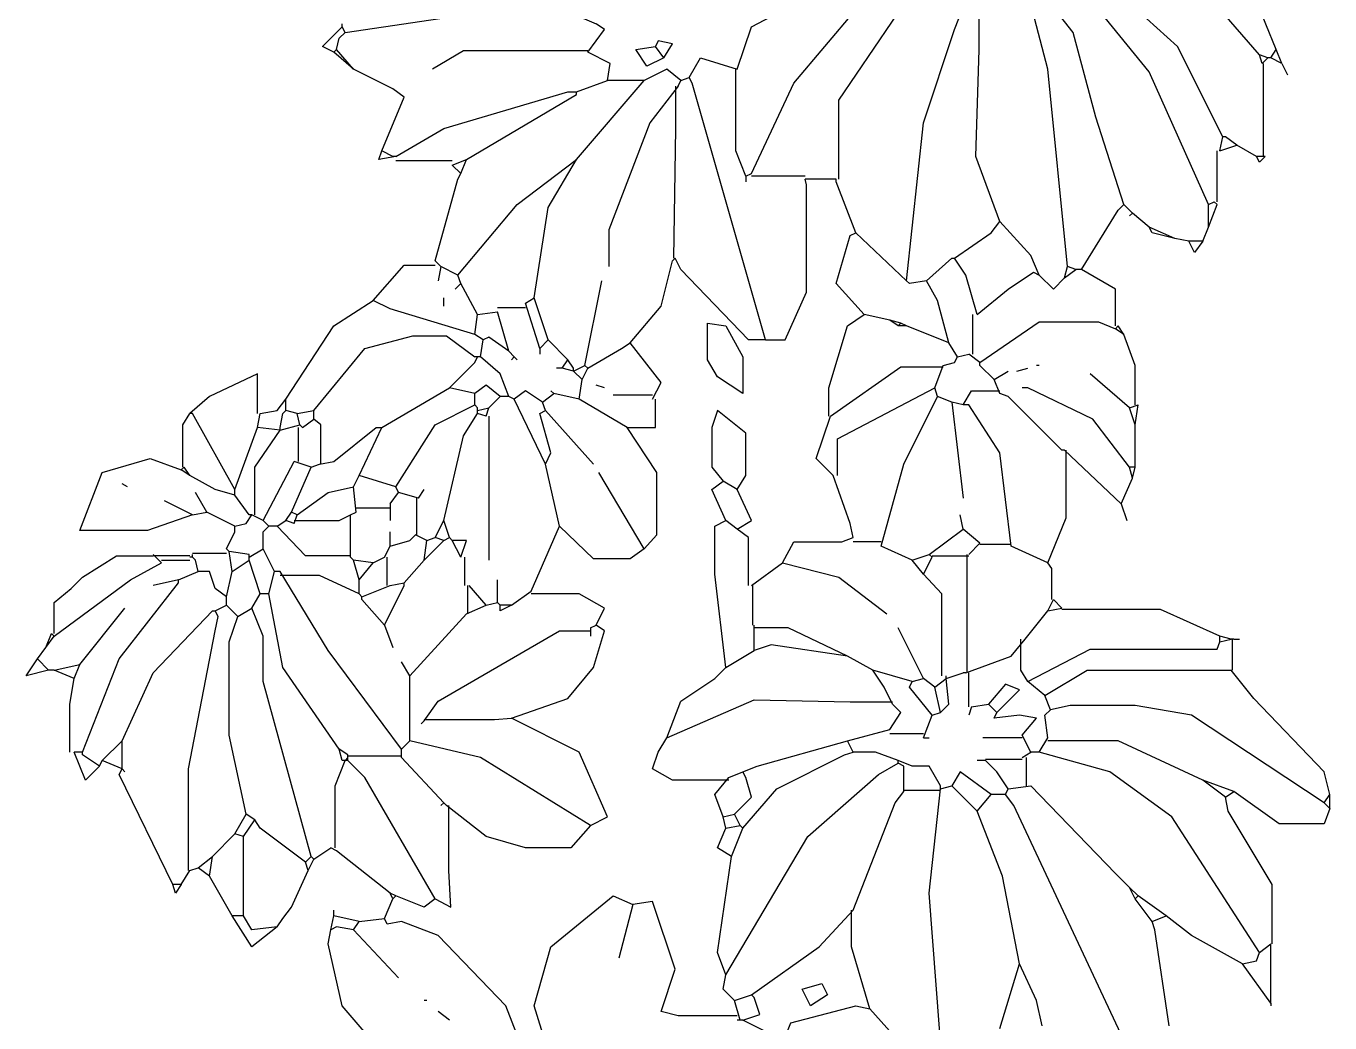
# Model space of a CAD drawing. Header units: millimetres. Extents: x 284148 to 331264, y 78716 to 101523.
# Drawn here: x 293126 to 293973, y 80314 to 80961 of the extents above; entities that cross this region are included whole.
import ezdxf

# ---------------------------------------------------------------- set-up
doc = ezdxf.new("R2010")
doc.units = ezdxf.units.MM

# ---------------------------------------------------------------- blocks, each defined once
blk = doc.blocks.new('A$C1A515F75')
at = {"linetype": 'Continuous'}
for points in [[(902, 924.02), (856.17, 977.19), (801.17, 1004.69)], [(913.01, 927.69), (892.84, 977.19), (869.01, 1006.52)], [(571.99, 942.35), (676.49, 997.35), (678.34, 997.35)], [(571.99, 847.02), (599.48, 905.69), (639.82, 953.35), (685.67, 984.52)], [(878.17, 870.85), (848.85, 929.52), (808.49, 966.19), (792.01, 975.35)], [(628.83, 843.35), (628.83, 894.68), (674.68, 962.52), (694.84, 973.52)], [(869.01, 826.85), (830.49, 913.02), (782.83, 971.69)], [(672.82, 777.35), (683.83, 880.02), (704, 940.52), (713.16, 964.35)], [(733.32, 815.85), (717.75, 858.02), (720.04, 927.69), (720.04, 958.85)], [(813.99, 826.85), (795.68, 883.69), (781, 938.68), (760.84, 964.35)], [(308.01, 938.68), (388.67, 950.61), (456.51, 950.61), (471.16, 944.19)], [(777.32, 786.52), (764.5, 914.85), (753.49, 957.02)], [(300.66, 925.85), (293.33, 929.52), (306.17, 942.35)], [(306.17, 942.35), (306.17, 944.19)], [(308.01, 938.68), (306.17, 942.35)], [(465.67, 925.85), (476.68, 940.52), (471.16, 944.19)], [(562.81, 914.85), (571.99, 942.35)], [(302.51, 927.69), (304.32, 935.02), (308.01, 938.68)], [(515.16, 922.19), (520.68, 931.35), (511.5, 933.19), (509.66, 929.52)], [(300.66, 925.85), (302.51, 927.69)], [(313.5, 914.85), (300.66, 925.85)], [(313.5, 914.85), (302.51, 927.69)], [(465.67, 926.77), (384.98, 926.77), (364.82, 914.85)], [(478.49, 907.52), (480.34, 918.52), (465.67, 925.85)], [(515.16, 922.19), (504.17, 916.69), (496.85, 927.69), (509.66, 929.52)], [(515.16, 922.19), (509.66, 929.52)], [(903.83, 918.52), (902, 924.02)], [(907.49, 922.19), (902, 924.02)], [(909.35, 922.19), (913.01, 927.69)], [(916.67, 918.52), (913.01, 927.69)], [(331.83, 861.69), (346.5, 896.52), (339.18, 902.02), (313.5, 914.85)], [(526.17, 907.52), (517.01, 914.85), (502.32, 907.52)], [(531.66, 909.35), (538.99, 922.19), (562.81, 914.85)], [(568.33, 845.19), (561.91, 861.69), (561.91, 914.85)], [(903.83, 918.52), (907.49, 922.19)], [(904.76, 858.02), (904.76, 918.52)], [(909.35, 922.19), (907.49, 922.19)], [(916.67, 918.52), (909.35, 922.19)], [(916.67, 918.52), (920.33, 911.19)], [(458.32, 856.19), (502.32, 907.52)], [(458.32, 900.19), (478.49, 907.52)], [(502.32, 907.52), (478.49, 907.52)], [(524.34, 903.85), (526.17, 907.52)], [(526.17, 907.52), (531.66, 909.35)], [(581.17, 738.86), (533.49, 905.69), (531.66, 909.35)], [(340.99, 858.02), (372.16, 876.36), (452.83, 900.19), (458.32, 900.19)], [(386.84, 856.19), (458.32, 898.35), (458.32, 900.19)], [(524.34, 903.85), (506, 880.02), (479.42, 810.35), (479.42, 786.52)], [(521.58, 792.02), (522.97, 876.36), (522.97, 903.85)], [(876.34, 861.69), (878.17, 870.85)], [(876.34, 861.69), (887.33, 865.35)], [(887.33, 865.35), (880, 870.85), (878.17, 870.85)], [(900.17, 858.02), (887.33, 865.35)], [(340.99, 858.02), (330, 856.19), (331.83, 861.69)], [(339.18, 858.02), (331.83, 861.69)], [(340.99, 858.02), (339.18, 858.02)], [(377.66, 852.52), (386.84, 856.19)], [(381.32, 781.02), (419.84, 826.85), (458.32, 856.19)], [(383.17, 847.02), (386.84, 856.19)], [(430.83, 766.35), (440.01, 825.02), (458.32, 856.19)], [(874.48, 828.69), (874.48, 861.69)], [(905.66, 858.02), (900.17, 858.02)], [(905.66, 858.02), (902, 854.35), (900.17, 858.02)], [(377.66, 855.27), (340.99, 855.27)], [(366.67, 790.19), (381.32, 843.35), (383.17, 847.02)], [(383.17, 847.02), (377.66, 852.52)], [(568.33, 845.19), (571.99, 847.02)], [(568.33, 845.19), (568.33, 841.52)], [(606.83, 845.19), (571.99, 845.19)], [(581.17, 738.86), (594.01, 738.86), (607.74, 770.02), (607.74, 839.69), (606.83, 843.35)], [(627, 843.35), (606.83, 843.35)], [(639.82, 808.52), (627, 841.52), (627, 843.35)], [(786.5, 784.69), (810.32, 823.19), (813.99, 826.85)], [(819.5, 821.35), (813.99, 826.85)], [(869.01, 812.19), (874.48, 826.85), (872.68, 828.69)], [(869.01, 826.85), (872.68, 828.69)], [(869.01, 812.19), (869.01, 826.85)], [(704, 792.02), (727.83, 808.52), (733.32, 815.85)], [(759.01, 781.02), (753.49, 793.85), (733.32, 815.85)], [(819.5, 821.35), (817.65, 819.52)], [(830.49, 812.19), (819.5, 821.35)], [(645.33, 755.35), (627, 775.52), (636.15, 806.69), (639.82, 808.52)], [(672.82, 777.35), (639.82, 808.52)], [(846.99, 804.85), (830.49, 812.19)], [(846.99, 804.85), (832.34, 808.52), (830.49, 812.19)], [(856.17, 803.02), (846.99, 804.85)], [(865.33, 803.02), (869.01, 812.19)], [(865.33, 803.02), (856.17, 803.02)], [(865.33, 803.02), (859.84, 795.69), (856.17, 803.02)], [(370.33, 786.52), (366.67, 790.19)], [(493.16, 737.02), (513.33, 760.85), (520.68, 790.19), (522.48, 792.02)], [(581.17, 738.86), (570.16, 738.86), (526.17, 784.69), (522.48, 792.02)], [(685.67, 777.35), (702.17, 792.02), (704, 792.02)], [(718.67, 755.35), (711.35, 781.02), (704, 792.02)], [(326.34, 764.52), (346.5, 787.44), (366.67, 787.44)], [(370.33, 786.52), (368.5, 777.35)], [(381.32, 781.02), (370.33, 786.52)], [(383.17, 775.52), (381.32, 781.02)], [(718.67, 755.35), (738.84, 771.85), (755.34, 782.85), (759.01, 781.02)], [(775.51, 779.19), (768.16, 771.85), (759.01, 781.02)], [(775.51, 779.19), (777.32, 786.52)], [(775.51, 779.19), (782.83, 784.69)], [(782.83, 784.69), (777.32, 786.52)], [(786.5, 784.69), (782.83, 784.69)], [(808.49, 748.02), (808.49, 771.85), (786.5, 784.69)], [(383.17, 775.52), (379.51, 771.85)], [(394.16, 755.35), (383.17, 775.52)], [(463.84, 722.35), (474.83, 777.35)], [(685.67, 777.35), (674.68, 775.52), (672.82, 777.35)], [(700.31, 737.02), (692.99, 764.52), (685.67, 777.35)], [(269.5, 700.35), (300.66, 748.02), (326.34, 764.52)], [(392.33, 742.52), (337.33, 759.02), (326.34, 764.52)], [(372.16, 760.85), (372.16, 766.35)], [(425.31, 762.69), (430.83, 766.35)], [(434.49, 733.35), (425.31, 762.69)], [(440.01, 738.86), (430.83, 766.35)], [(392.33, 742.52), (394.16, 755.35)], [(394.16, 755.35), (407, 757.18)], [(407, 759.94), (425.31, 759.94)], [(414.33, 731.52), (407, 757.18)], [(622.41, 689.35), (622.41, 707.69), (634.35, 748.02), (645.33, 755.35)], [(661.84, 751.69), (645.33, 755.35)], [(715.91, 729.69), (715.91, 755.35)], [(566.5, 704.02), (550, 715.02), (543.58, 726.02), (543.58, 749.85), (555.49, 748.02), (566.5, 727.85), (566.5, 704.02)], [(667.33, 748.02), (661.84, 751.69)], [(669.16, 749.85), (661.84, 751.69)], [(667.33, 748.02), (669.16, 749.85)], [(672.82, 748.02), (667.33, 748.02)], [(672.82, 748.02), (669.16, 749.85)], [(700.31, 737.02), (672.82, 748.02)], [(720.5, 724.19), (759.01, 750.77), (797.48, 750.77), (808.49, 746.19)], [(808.49, 746.19), (810.32, 748.02)], [(813.99, 742.52), (808.49, 746.19)], [(813.99, 742.52), (810.32, 748.02)], [(287.82, 693.02), (320.82, 733.35), (352, 741.6), (373.99, 741.6), (392.33, 727.85)], [(397.82, 738.86), (392.33, 742.52)], [(395.99, 727.85), (397.82, 738.86)], [(414.33, 731.52), (401.48, 740.69), (397.82, 738.86)], [(434.49, 733.35), (440.01, 738.86)], [(452.83, 726.02), (440.01, 738.86)], [(465.67, 720.52), (487.67, 733.35), (493.16, 737.02)], [(507.83, 700.35), (513.33, 711.35), (493.16, 737.02)], [(705.83, 727.85), (700.31, 737.02)], [(821.33, 696.69), (821.33, 722.35), (813.99, 742.52)], [(417.99, 727.85), (414.33, 731.52)], [(434.49, 733.35), (434.49, 729.69)], [(705.83, 727.85), (713.16, 729.69)], [(720.5, 724.19), (713.16, 729.69)], [(375.83, 707.69), (392.33, 724.19), (394.16, 727.85)], [(394.16, 727.85), (392.33, 727.85)], [(395.99, 727.85), (394.16, 727.85)], [(414.33, 702.19), (408.83, 716.85), (395.99, 727.85)], [(417.99, 727.85), (416.18, 726.02)], [(417.99, 727.85), (419.84, 726.02)], [(449.17, 720.52), (445.5, 720.52)], [(449.17, 720.52), (452.83, 726.02)], [(456.51, 718.69), (449.17, 720.52)], [(456.51, 720.52), (452.83, 726.02)], [(456.51, 718.69), (463.84, 722.35)], [(456.51, 718.69), (456.51, 720.52)], [(461.98, 713.19), (465.67, 720.52)], [(465.67, 720.52), (463.84, 722.35)], [(623.34, 689.35), (669.16, 721.44), (696.65, 721.44)], [(691.16, 707.69), (696.65, 722.35)], [(696.65, 722.35), (704, 724.19), (705.83, 727.85)], [(729.66, 713.19), (720.5, 722.35), (720.5, 724.19)], [(744.33, 718.69), (751.68, 720.52)], [(759.01, 722.35), (757.15, 722.35)], [(251.17, 691.19), (251.17, 716.85), (219.99, 702.19), (207.15, 691.19)], [(461.98, 713.19), (456.51, 718.69)], [(460.18, 700.35), (461.98, 713.19)], [(729.66, 713.19), (738.84, 718.69)], [(733.32, 704.02), (729.66, 713.19)], [(817.65, 694.86), (792.01, 716.85)], [(331.83, 682.02), (375.83, 707.69)], [(392.33, 704.02), (375.83, 707.69)], [(408.83, 702.19), (399.68, 709.52), (392.33, 704.02)], [(392.33, 696.69), (392.33, 704.02)], [(436.35, 698.52), (425.31, 705.85), (417.99, 700.35)], [(436.35, 698.52), (443.67, 704.02)], [(443.67, 704.02), (441.82, 705.85)], [(460.18, 700.35), (443.67, 704.02)], [(476.68, 707.69), (471.16, 709.52)], [(507.83, 703.1), (482.15, 703.1)], [(627.9, 650.85), (627.9, 674.69), (691.16, 707.69)], [(692.99, 702.19), (691.16, 707.69)], [(709.49, 696.69), (715.01, 705.85), (733.32, 705.85)], [(773.65, 667.35), (738.84, 702.19), (733.32, 704.02)], [(817.65, 656.35), (793.82, 687.52), (751.68, 707.69), (747.99, 707.69)], [(253, 691.19), (263.99, 693.02), (269.5, 700.35)], [(269.5, 693.02), (269.5, 700.35)], [(340.99, 643.52), (366.67, 683.85), (392.33, 696.69)], [(394.16, 694.86), (392.33, 696.69)], [(394.16, 693.02), (401.48, 694.86)], [(394.16, 693.02), (394.16, 694.86)], [(399.68, 689.35), (401.48, 694.86)], [(401.48, 694.86), (408.83, 702.19)], [(414.33, 702.19), (408.83, 702.19)], [(417.99, 700.35), (414.33, 702.19)], [(438.16, 658.19), (417.99, 700.35)], [(438.16, 693.02), (436.35, 698.52)], [(491.33, 682.02), (460.18, 700.35)], [(491.33, 682.02), (509.66, 682.02), (509.66, 700.35)], [(656.32, 605.02), (670.99, 658.19), (692.99, 702.19)], [(702.17, 698.52), (692.99, 702.19)], [(709.49, 696.69), (702.17, 698.52)], [(702.17, 698.52), (709.49, 636.19)], [(740.67, 605.02), (733.32, 665.52), (713.16, 696.69), (709.49, 696.69)], [(817.65, 694.86), (823.17, 696.69)], [(821.33, 683.85), (817.65, 694.86)], [(821.33, 683.85), (823.17, 696.69)], [(202.59, 656.35), (202.59, 683.85), (207.15, 691.19)], [(236.5, 641.69), (209.01, 691.19), (207.15, 691.19)], [(251.17, 682.02), (253, 691.19)], [(265.84, 682.02), (267.65, 691.19), (269.5, 693.02)], [(276.83, 691.19), (269.5, 693.02)], [(276.83, 691.19), (287.82, 693.02)], [(278.68, 683.85), (276.83, 691.19)], [(280.49, 682.02), (287.82, 687.52)], [(287.82, 687.52), (287.82, 693.02)], [(292.4, 658.19), (292.4, 683.85), (287.82, 687.52)], [(372.16, 621.52), (384.98, 676.52), (394.16, 691.19)], [(394.16, 691.19), (394.16, 693.02)], [(399.68, 689.35), (394.16, 691.19)], [(401.48, 689.35), (401.48, 595.85)], [(438.16, 658.19), (441.82, 665.52), (434.49, 691.19), (438.16, 693.02)], [(438.16, 693.02), (469.33, 658.19)], [(562.81, 641.69), (568.33, 650.85), (568.33, 678.35), (550, 693.02), (546.33, 682.02), (546.33, 656.35), (553.66, 647.19)], [(625.17, 650.85), (614.18, 661.85), (623.34, 689.35)], [(236.5, 641.69), (251.17, 682.02)], [(249.34, 625.19), (249.34, 656.35), (265.84, 680.19)], [(265.84, 680.19), (251.17, 682.02)], [(265.84, 680.19), (278.68, 683.85)], [(265.84, 680.19), (265.84, 682.02)], [(277.76, 660.02), (277.76, 682.02)], [(280.49, 682.02), (278.68, 683.85)], [(291.5, 658.19), (300.66, 660.02), (328.17, 682.02), (331.83, 682.02)], [(317.16, 650.85), (331.83, 682.02)], [(502.32, 603.19), (510.57, 612.35), (510.57, 652.69), (491.33, 682.02)], [(821.33, 656.35), (821.33, 683.85)], [(209.01, 625.19), (179.66, 615.1), (135.67, 615.1), (150.32, 652.69), (181.52, 661.85), (201.68, 654.52)], [(764.5, 594.02), (776.41, 623.35), (776.41, 667.35)], [(812.18, 632.52), (775.51, 667.35), (773.65, 667.35)], [(201.68, 654.52), (203.49, 656.35)], [(207.15, 650.85), (201.68, 654.52)], [(207.15, 650.85), (203.49, 656.35)], [(254.83, 621.52), (275, 660.02)], [(273.17, 627.02), (286.01, 656.35)], [(286.01, 656.35), (275, 660.02)], [(286.01, 656.35), (291.5, 658.19)], [(447.34, 617.85), (438.16, 658.19)], [(502.32, 603.19), (472.99, 652.69)], [(819.5, 649.02), (817.65, 656.35)], [(821.33, 656.35), (817.65, 656.35)], [(819.5, 649.02), (821.33, 656.35)], [(166.82, 643.52), (163.16, 645.35)], [(236.5, 638.02), (223.65, 641.69), (207.15, 650.85)], [(313.5, 643.52), (317.16, 650.85)], [(340.99, 643.52), (317.16, 650.85)], [(555.49, 621.52), (546.33, 641.69), (553.66, 647.19)], [(562.81, 641.69), (553.66, 647.19)], [(638.01, 610.52), (636.15, 619.68), (625.17, 650.85)], [(812.18, 632.52), (819.5, 649.02)], [(218.16, 627.02), (210.84, 639.85)], [(236.5, 638.02), (236.5, 641.69)], [(245.68, 625.19), (236.5, 638.02)], [(276.83, 625.19), (296.99, 639.85), (313.5, 643.52)], [(315.33, 627.02), (313.5, 643.52)], [(337.33, 632.52), (342.84, 639.85)], [(342.84, 639.85), (340.99, 643.52)], [(355.66, 636.19), (342.84, 639.85)], [(354.76, 612.35), (354.76, 636.19)], [(355.66, 636.19), (359.35, 641.69)], [(562.81, 616.02), (571.99, 621.52), (562.81, 641.69)], [(209.01, 625.19), (190.67, 634.35)], [(209.01, 625.19), (218.16, 627.02)], [(236.5, 617.85), (218.16, 627.02)], [(269.5, 621.52), (273.17, 627.02)], [(276.83, 625.19), (273.17, 627.02)], [(311.67, 625.19), (315.33, 627.02)], [(315.33, 629.77), (337.33, 629.77)], [(337.33, 632.52), (337.33, 621.52)], [(812.18, 632.52), (815.84, 621.52)], [(236.5, 617.85), (243.82, 619.68), (247.48, 625.19)], [(247.48, 625.19), (245.68, 625.19)], [(254.83, 621.52), (247.48, 625.19)], [(258.49, 617.85), (254.83, 621.52)], [(263.99, 617.85), (269.5, 621.52)], [(275, 619.68), (269.5, 621.52)], [(275, 621.52), (304.32, 621.52), (311.67, 625.19)], [(275, 619.68), (276.83, 625.19)], [(311.67, 597.69), (311.67, 625.19)], [(366.67, 610.52), (372.16, 621.52)], [(375.83, 610.52), (372.16, 621.52)], [(555.49, 526.18), (548.17, 586.69), (548.17, 617.85), (555.49, 621.52)], [(562.81, 616.02), (555.49, 621.52)], [(709.49, 616.02), (707.66, 625.19)], [(231, 603.19), (236.5, 614.19), (236.5, 617.85)], [(254.83, 603.19), (254.83, 614.19), (258.49, 617.85)], [(263.99, 617.85), (258.49, 617.85)], [(311.67, 598.6), (282.35, 598.6), (263.99, 617.85)], [(337.33, 605.02), (337.33, 614.19)], [(337.33, 605.02), (350.17, 608.69), (353.83, 612.35)], [(361.15, 608.69), (353.83, 612.35)], [(361.15, 608.69), (366.67, 610.52)], [(372.16, 608.69), (366.67, 610.52)], [(372.16, 608.69), (375.83, 610.52)], [(377.66, 608.69), (375.83, 610.52)], [(429, 575.69), (447.34, 617.85)], [(502.32, 603.19), (493.16, 596.77), (469.33, 596.77), (447.34, 617.85)], [(570.16, 579.35), (570.16, 610.52), (562.81, 616.02)], [(592.16, 594.02), (599.48, 607.77), (630.66, 607.77), (638.01, 610.52)], [(687.5, 599.52), (709.49, 616.02)], [(720.5, 606.86), (709.49, 616.02)], [(232.83, 601.36), (231, 603.19)], [(245.68, 597.69), (254.83, 603.19)], [(262.18, 588.52), (254.83, 603.19)], [(333.66, 597.69), (337.33, 605.02)], [(359.35, 595.85), (372.16, 608.69)], [(359.35, 595.85), (361.15, 608.69)], [(383.17, 597.69), (386.84, 608.69), (377.66, 608.69)], [(383.17, 597.69), (377.66, 608.69)], [(656.32, 607.77), (638.01, 607.77)], [(676.49, 595.85), (656.32, 605.02)], [(713.16, 599.52), (720.5, 606.86)], [(740.67, 605.94), (720.5, 605.94)], [(764.5, 594.02), (740.67, 605.02)], [(119.16, 546.35), (168.67, 583.02), (188.84, 594.02)], [(137.5, 584.85), (159.49, 598.6), (183.32, 598.6)], [(188.84, 594.02), (183.32, 599.52)], [(207.15, 598.6), (183.32, 598.6)], [(188.84, 595.85), (207.15, 595.85)], [(209.01, 597.69), (207.15, 597.69)], [(209.01, 600.44), (231, 600.44)], [(209.01, 597.69), (209.01, 599.52)], [(212.67, 588.52), (210.84, 595.85), (209.01, 597.69)], [(234.67, 588.52), (232.83, 601.36)], [(245.68, 599.52), (232.83, 601.36)], [(234.67, 588.52), (245.68, 595.85)], [(245.68, 597.69), (245.68, 599.52)], [(245.68, 595.85), (245.68, 597.69)], [(253, 573.85), (245.68, 595.85)], [(313.5, 595.85), (311.67, 597.69)], [(317.16, 583.02), (313.5, 595.85)], [(326.34, 594.02), (313.5, 595.85)], [(317.16, 583.02), (326.34, 594.02)], [(326.34, 594.02), (333.66, 597.69)], [(335.5, 579.35), (335.5, 597.69)], [(346.5, 581.19), (359.35, 595.85)], [(385.91, 579.35), (385.91, 597.69)], [(571.99, 579.35), (592.16, 594.02)], [(592.16, 594.02), (628.83, 584.85), (659.98, 561.02)], [(676.49, 595.85), (687.5, 599.52)], [(683.83, 586.69), (676.49, 595.85)], [(683.83, 586.69), (689.33, 597.69)], [(689.33, 597.69), (687.5, 599.52)], [(689.33, 598.6), (713.16, 598.6)], [(712.25, 522.52), (712.25, 599.52)], [(767.26, 570.19), (767.26, 590.35), (764.5, 594.02)], [(130.15, 577.52), (137.5, 584.85)], [(130.15, 577.52), (137.5, 584.85)], [(199.83, 583.02), (212.67, 588.52)], [(231, 572.02), (223.65, 577.52), (219.99, 588.52), (212.67, 588.52)], [(231, 572.02), (234.67, 588.52)], [(258.49, 573.85), (262.18, 588.52)], [(265.84, 588.52), (262.18, 588.52)], [(344.65, 473.02), (296.99, 537.19), (265.84, 588.52)], [(317.16, 573.85), (291.5, 585.77), (265.84, 585.77)], [(695.75, 520.69), (695.75, 573.85), (683.83, 586.69)], [(119.16, 548.19), (119.16, 568.35), (130.15, 577.52)], [(137.5, 471.19), (161.35, 531.69), (199.83, 581.19), (199.83, 583.02)], [(199.83, 583.02), (183.32, 579.35)], [(317.16, 573.85), (317.16, 583.02)], [(319.02, 572.02), (337.33, 579.35)], [(333.66, 553.69), (346.5, 579.35), (346.5, 581.19)], [(337.33, 579.35), (346.5, 581.19)], [(387.76, 561.02), (387.76, 579.35)], [(399.68, 566.52), (388.67, 579.35)], [(407, 568.35), (407, 583.02)], [(572.92, 553.69), (572.92, 579.35)], [(231, 566.52), (231, 572.02)], [(247.48, 564.69), (253, 573.85)], [(258.49, 573.85), (253, 573.85)], [(304.32, 473.02), (267.65, 526.18), (258.49, 573.85)], [(319.02, 572.02), (317.16, 573.85)], [(333.66, 553.69), (319.02, 570.19), (319.02, 572.02)], [(399.68, 566.52), (407, 568.35)], [(408.83, 566.52), (407, 568.35)], [(416.18, 566.52), (429, 575.69)], [(471.16, 553.69), (476.68, 564.69), (460.18, 573.85), (429, 573.85)], [(764.5, 562.85), (768.16, 570.19)], [(773.65, 564.69), (768.16, 570.19)], [(135.67, 528.02), (165.01, 564.69)], [(163.16, 478.52), (183.32, 522.52), (221.85, 562.85), (223.65, 562.85)], [(206.25, 394.18), (206.25, 460.19), (223.65, 550.02), (225.51, 559.19), (223.65, 562.85)], [(223.65, 562.85), (231, 566.52)], [(238.33, 559.19), (231, 566.52)], [(243.82, 430.85), (232.83, 482.18), (232.83, 542.69), (238.33, 559.19)], [(238.33, 559.19), (247.48, 564.69)], [(286.01, 403.35), (254.83, 517.02), (254.83, 546.35), (247.48, 564.69)], [(350.17, 520.69), (386.84, 561.02)], [(386.84, 561.02), (399.68, 566.52)], [(416.18, 566.52), (408.83, 566.52)], [(416.18, 566.52), (408.83, 562.85), (408.83, 566.52)], [(749.83, 544.52), (764.5, 562.85)], [(764.5, 562.85), (773.65, 564.69)], [(876.34, 546.35), (837.81, 563.77), (773.65, 563.77)], [(333.66, 553.69), (339.18, 539.02)], [(416.18, 493.19), (452.83, 506.02), (469.33, 526.18), (476.68, 550.02), (471.16, 553.69)], [(467.5, 551.85), (471.16, 553.69)], [(467.5, 551.85), (467.5, 546.35)], [(573.85, 537.19), (573.85, 553.69)], [(634.35, 533.52), (595.82, 551.85), (573.85, 551.85)], [(683.83, 518.85), (667.33, 551.85)], [(113.67, 539.02), (117.33, 548.19)], [(113.67, 539.02), (119.16, 546.35)], [(119.16, 546.35), (117.33, 548.19)], [(359.35, 491.35), (368.5, 504.19), (447.34, 550.02), (467.5, 550.02)], [(711.35, 522.52), (740.67, 533.52), (749.83, 544.52)], [(751.68, 517.02), (747.09, 524.35), (747.09, 544.52)], [(751.68, 517.02), (792.01, 538.11), (874.48, 538.11), (876.34, 542.69)], [(883.66, 544.52), (876.34, 546.35)], [(876.34, 544.52), (876.34, 546.35)], [(876.34, 542.69), (883.66, 544.52)], [(876.34, 542.69), (876.34, 544.52)], [(885.49, 544.52), (883.66, 544.52)], [(884.59, 524.35), (884.59, 544.52)], [(885.49, 544.52), (889.18, 544.52)], [(108.18, 531.69), (113.67, 539.02)], [(555.49, 526.18), (573.85, 537.19)], [(634.35, 533.52), (584.84, 540.85), (573.85, 537.19)], [(115.5, 524.35), (100.83, 520.69), (108.18, 531.69)], [(115.5, 524.35), (108.18, 531.69)], [(119.16, 524.35), (135.67, 528.02)], [(132, 518.85), (135.67, 528.02)], [(350.17, 520.69), (344.65, 529.85)], [(517.01, 480.35), (526.17, 504.19), (548.17, 518.85), (555.49, 526.18)], [(650.83, 524.35), (634.35, 533.52)], [(119.16, 524.35), (115.5, 524.35)], [(132, 518.85), (119.16, 524.35)], [(129.25, 471.19), (129.25, 502.35), (132, 518.85)], [(350.17, 478.52), (350.17, 520.69)], [(663.67, 502.35), (658.18, 513.35), (650.83, 524.35)], [(676.49, 517.02), (650.83, 524.35)], [(689.33, 495.02), (674.68, 513.35), (676.49, 517.02)], [(676.49, 517.02), (683.83, 518.85)], [(691.18, 513.35), (683.83, 518.85)], [(691.18, 513.35), (698.51, 518.85)], [(694.84, 496.85), (700.31, 502.35), (698.51, 518.85)], [(698.51, 518.85), (709.49, 522.52)], [(698.51, 518.85), (698.51, 520.69)], [(711.35, 522.52), (709.49, 522.52)], [(713.16, 500.52), (713.16, 522.52)], [(762.67, 507.85), (751.68, 517.02)], [(762.67, 507.85), (790.16, 524.35), (880, 524.35), (883.66, 524.35)], [(947.82, 443.69), (944.16, 458.35), (898.34, 506.02), (883.66, 524.35)], [(694.84, 496.85), (691.18, 513.35)], [(731.51, 496.85), (746.16, 511.52), (736.98, 515.19), (726, 502.35)], [(517.01, 480.35), (573.85, 505.1), (636.15, 503.73), (663.67, 503.73)], [(661.84, 485.85), (669.16, 496.85), (663.67, 502.35)], [(715.01, 500.52), (713.16, 495.02)], [(715.01, 500.52), (726, 502.35)], [(731.51, 496.85), (726, 502.35)], [(766.33, 498.69), (762.67, 507.85)], [(944.16, 438.19), (858, 495.02), (821.33, 501.44), (779.17, 501.44), (766.33, 498.69)], [(359.35, 491.35), (357.49, 489.52)], [(359.35, 492.27), (405.15, 492.27), (416.18, 493.19)], [(467.5, 423.52), (478.49, 429.02), (460.18, 471.19), (416.18, 493.19)], [(683.83, 480.35), (689.33, 495.02)], [(689.33, 495.02), (694.84, 496.85)], [(747.99, 482.18), (757.15, 493.19), (746.16, 495.02), (729.66, 493.19), (731.51, 496.85)], [(764.5, 480.35), (762.67, 495.02), (766.33, 498.69)], [(634.35, 478.52), (661.84, 485.85)], [(683.83, 483.1), (661.84, 483.1)], [(150.32, 465.69), (163.16, 478.52)], [(163.16, 462.02), (163.16, 478.52)], [(344.65, 473.02), (350.17, 478.52)], [(467.5, 423.52), (395.99, 467.52), (350.17, 478.52)], [(557.34, 452.85), (520.68, 452.85), (507.83, 460.19), (511.5, 471.19), (517.01, 480.35)], [(566.5, 458.35), (575.66, 462.02), (634.35, 478.52)], [(638.01, 471.19), (634.35, 478.52)], [(683.83, 480.35), (687.5, 480.35)], [(747.99, 480.35), (722.34, 480.35)], [(753.49, 471.19), (747.99, 482.18)], [(759.01, 471.19), (764.5, 480.35)], [(865.33, 452.85), (810.32, 478.52), (764.5, 478.52)], [(148.51, 462.02), (139.33, 452.85), (132, 471.19)], [(137.5, 471.19), (132, 471.19)], [(148.51, 462.02), (137.5, 469.36), (137.5, 471.19)], [(306.17, 465.69), (304.32, 473.02)], [(309.84, 469.36), (304.32, 473.02)], [(308.01, 465.69), (309.84, 467.52)], [(309.84, 467.52), (309.84, 469.36)], [(344.65, 468.44), (309.84, 468.44)], [(309.84, 465.69), (309.84, 467.52)], [(344.65, 467.52), (344.65, 473.02)], [(372.16, 438.19), (344.65, 467.52)], [(566.5, 421.69), (588.5, 447.35), (632.49, 469.36), (638.01, 471.19)], [(667.33, 465.69), (652.66, 471.19), (638.01, 471.19)], [(724.17, 466.6), (747.99, 466.6)], [(747.99, 467.52), (753.49, 471.19)], [(750.75, 449.19), (750.75, 467.52)], [(759.01, 471.19), (753.49, 471.19)], [(902, 341.02), (845.16, 429.02), (804.83, 458.35), (759.01, 471.19)], [(148.51, 462.02), (150.32, 465.69)], [(163.16, 460.19), (150.32, 465.69)], [(196.16, 385.02), (161.35, 456.52), (163.16, 460.19)], [(163.16, 460.19), (163.16, 462.02)], [(163.16, 460.19), (165.01, 458.35)], [(301.58, 408.85), (301.58, 449.19), (308.01, 465.69)], [(308.01, 465.69), (306.17, 465.69)], [(309.84, 465.69), (308.01, 465.69)], [(366.67, 375.85), (320.82, 454.69), (309.84, 465.69)], [(555.49, 326.35), (608.66, 416.19), (654.51, 456.52), (667.33, 463.86)], [(557.34, 454.69), (566.5, 458.35)], [(561.01, 430.85), (571.99, 441.85), (568.33, 454.69), (566.5, 458.35)], [(694.84, 449.19), (687.5, 462.02), (676.49, 462.02), (667.33, 465.69)], [(667.33, 463.86), (667.33, 465.69)], [(670.99, 445.52), (670.99, 462.02), (667.33, 463.86)], [(727.83, 443.69), (707.66, 458.35), (702.17, 449.19)], [(724.17, 465.69), (718.67, 465.69)], [(738.84, 447.35), (731.51, 458.35), (724.17, 465.69)], [(553.68, 429.02), (548.17, 443.69), (557.34, 454.69)], [(694.84, 447.35), (702.17, 449.19)], [(694.84, 447.35), (694.84, 449.19)], [(718.67, 432.69), (702.17, 449.19)], [(738.84, 447.35), (753.49, 449.19)], [(808.49, 392.35), (753.49, 449.19)], [(880, 441.85), (865.33, 452.85)], [(885.49, 445.52), (865.33, 452.85)], [(638.01, 368.52), (665.5, 438.19), (670.99, 445.52)], [(670.99, 446.44), (694.84, 446.44)], [(696.65, 260.35), (687.5, 379.52), (694.84, 447.35)], [(718.67, 432.69), (727.83, 443.69)], [(736.98, 443.69), (727.83, 443.69)], [(736.98, 443.69), (738.84, 447.35)], [(825, 260.35), (742.5, 436.35), (736.98, 443.69)], [(880, 441.85), (885.49, 445.52)], [(910.25, 346.52), (910.25, 385.02), (881.83, 432.69), (880, 441.85)], [(947.82, 434.52), (944.16, 424.44), (914.82, 424.44), (885.49, 445.52)], [(944.16, 438.19), (947.82, 443.69)], [(947.82, 434.52), (947.82, 443.69)], [(366.67, 375.85), (376.75, 370.35), (375.36, 394.18), (375.36, 436.35)], [(372.16, 438.19), (370.33, 436.35)], [(373.99, 436.35), (372.16, 438.19)], [(467.5, 423.52), (454.66, 408.85), (425.31, 408.85), (399.68, 416.19), (373.99, 436.35)], [(746.16, 333.68), (735.18, 390.52), (718.67, 432.69)], [(947.82, 434.52), (944.16, 438.19)], [(236.5, 418.02), (243.82, 430.85)], [(242.01, 416.19), (249.34, 427.19)], [(249.34, 427.19), (243.82, 430.85)], [(282.35, 399.68), (253, 421.69), (249.34, 427.19)], [(553.68, 429.02), (561.01, 430.85)], [(555.49, 421.69), (553.68, 429.02)], [(555.49, 421.69), (564.67, 423.52)], [(564.67, 423.52), (561.01, 430.85)], [(566.5, 421.69), (564.67, 423.52)], [(221.85, 403.35), (236.5, 418.02)], [(242.01, 416.19), (236.5, 418.02)], [(242.01, 364.85), (242.01, 416.19)], [(559.15, 403.35), (550, 408.85), (555.49, 421.69)], [(559.15, 403.35), (566.5, 421.69)], [(287.82, 401.52), (298.85, 408.85)], [(337.33, 379.52), (302.51, 407.02), (298.85, 408.85)], [(212.67, 396.02), (221.85, 403.35)], [(219.99, 390.52), (221.85, 403.35)], [(282.35, 399.68), (286.01, 403.35)], [(284.15, 394.18), (282.35, 399.68)], [(284.15, 394.18), (287.82, 401.52)], [(287.82, 401.52), (286.01, 403.35)], [(555.49, 326.35), (550, 341.02), (559.15, 403.35)], [(201.68, 385.02), (207.15, 394.18)], [(207.15, 394.18), (212.67, 396.02)], [(219.99, 390.52), (212.67, 396.02)], [(234.67, 364.85), (219.99, 390.52)], [(273.17, 370.35), (284.15, 394.18)], [(817.65, 383.18), (808.49, 392.35)], [(817.65, 383.18), (808.49, 392.35)], [(201.68, 385.02), (196.16, 385.02)], [(201.68, 385.02), (198, 379.52), (196.16, 385.02)], [(821.33, 375.85), (817.65, 383.18)], [(823.17, 377.68), (817.65, 383.18)], [(333.66, 363.02), (339.18, 375.85)], [(339.18, 375.85), (337.33, 379.52)], [(340.99, 377.68), (337.33, 379.52)], [(339.18, 375.85), (340.99, 377.68)], [(366.67, 375.85), (359.35, 370.35), (340.99, 377.68)], [(449.17, 247.52), (430.83, 306.18), (441.82, 344.68), (482.15, 377.68), (494.99, 372.18)], [(562.81, 299.77), (524.34, 299.77), (513.33, 302.52), (522.48, 330.01), (507.83, 374.02), (494.99, 372.18)], [(821.33, 375.85), (823.17, 377.68)], [(832.34, 361.18), (821.33, 375.85)], [(841.5, 364.85), (823.17, 377.68)], [(263.99, 357.52), (247.48, 344.68), (234.67, 364.85)], [(242.01, 364.85), (234.67, 364.85)], [(263.99, 357.52), (247.48, 355.68), (242.01, 364.85)], [(267.65, 363.02), (273.17, 370.35)], [(267.65, 363.02), (273.17, 370.35)], [(298.85, 355.68), (300.66, 364.85)], [(300.66, 364.85), (300.66, 368.52)], [(317.16, 361.18), (300.66, 364.85)], [(494.99, 372.18), (485.84, 337.35)], [(571.99, 313.52), (615.99, 344.68), (638.01, 368.52)], [(649, 304.35), (637.08, 344.68), (637.08, 368.52)], [(832.34, 361.18), (841.5, 364.85)], [(890.99, 333.68), (858, 352.02), (841.5, 364.85)], [(263.99, 357.52), (267.65, 363.02)], [(313.5, 355.68), (302.51, 357.52), (298.85, 355.68)], [(313.5, 355.68), (317.16, 361.18)], [(317.16, 361.18), (333.66, 363.02)], [(425.31, 245.68), (434.49, 249.35), (412.5, 306.18), (368.5, 352.02), (344.65, 361.18), (335.5, 359.35), (333.66, 363.02)], [(843.33, 293.35), (834.15, 355.68), (832.34, 361.18)], [(328.17, 280.52), (306.17, 306.18), (296.99, 346.52), (298.85, 355.68)], [(313.5, 355.68), (342.84, 324.52)], [(890.99, 333.68), (900.17, 335.52), (902, 341.02)], [(902, 341.02), (909.35, 346.52)], [(909.35, 308.01), (909.35, 346.52)], [(733.32, 291.52), (746.16, 333.68)], [(760.84, 293.35), (757.15, 309.85), (746.16, 333.68)], [(909.35, 308.01), (890.99, 333.68)], [(561.01, 309.85), (553.68, 317.18), (555.49, 326.35)], [(561.01, 309.85), (571.99, 313.52)], [(566.5, 297.02), (577.51, 300.68), (573.85, 311.68), (571.99, 313.52)], [(610.49, 306.18), (605, 317.18), (617.84, 320.85), (621.51, 313.52), (610.49, 306.18)], [(361.15, 309.85), (359.35, 309.85)], [(564.67, 297.02), (561.01, 309.85)], [(594.01, 286.01), (597.68, 295.18), (639.82, 306.18), (649, 304.35)], [(909.35, 308.01), (909.35, 306.18)], [(375.83, 297.02), (368.5, 302.52)], [(564.67, 297.02), (562.81, 297.02)], [(566.5, 297.02), (564.67, 297.02)], [(594.01, 286.01), (581.17, 289.68), (566.5, 297.02)], [(663.67, 287.85), (649, 304.35)]]:
    blk.add_lwpolyline(points, dxfattribs=at)

msp = doc.modelspace()

# ---------------------------------------------------------------- block references
msp.add_blockref('A$C1A515F75', (293025.39, 80018.54))

doc.saveas('drawing.dxf')
